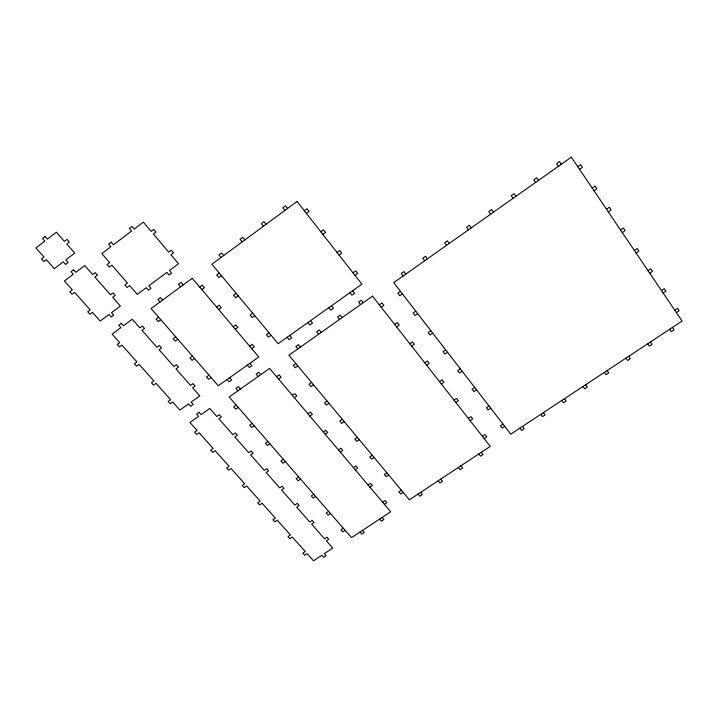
<?xml version="1.0" encoding="UTF-8"?>
<svg xmlns="http://www.w3.org/2000/svg" width="718" height="718" viewBox="0 0 718 718"><rect width="100%" height="100%" fill="white"/><g stroke="black" fill="none" stroke-linecap="round" stroke-linejoin="round"><path stroke-width="1.08" d="M158.642 317.221L156.093 319.088L158.247 321.556L160.787 319.689M199.703 287.074L202.288 285.172L204.415 287.694L201.83 289.587M219.331 273.163L216.719 275.075L218.837 277.615L221.449 275.703M304.324 210.76L307.035 208.776L309.099 211.424L306.398 213.408M175.695 336.823L173.155 338.672L175.273 341.095L177.804 339.255M216.594 307.071L219.178 305.186L221.27 307.672L218.694 309.548M236.15 293.339L233.547 295.224L235.639 297.728L238.232 295.834M320.802 231.761L323.495 229.805L325.532 232.408L322.84 234.364M192.496 356.146L189.974 357.968L192.056 360.355L194.578 358.542M233.251 326.771L235.818 324.913L237.882 327.363L235.316 329.212M252.718 313.219L250.133 315.076L252.189 317.544L254.773 315.678M337.029 252.449L339.713 250.519L341.723 253.086L339.04 255.016M209.055 375.182L206.542 376.977L208.597 379.337L211.11 377.542M249.658 346.184L252.215 344.353L254.253 346.767L251.686 348.589M269.053 332.802L266.468 334.642L268.496 337.074L271.072 335.234M353.023 272.831L355.688 270.919L357.672 273.45L354.997 275.353M236.213 405.087L233.718 406.846L235.719 409.143L238.223 407.393M276.574 376.672L279.123 374.877L281.106 377.228L278.557 379.023M295.843 363.559L293.285 365.363L295.26 367.733L297.826 365.929M379.292 304.818L381.94 302.951L383.879 305.419L381.222 307.286M400.491 291.382L397.826 293.258L399.746 295.744L402.421 293.868M577.739 166.666L580.611 164.646L582.433 167.348L579.561 169.358M252.162 423.432L249.676 425.164L251.65 427.434L254.145 425.702M292.37 395.367L294.901 393.599L296.857 395.923L294.326 397.691M311.567 382.425L309.009 384.202L310.957 386.544L313.515 384.767M394.667 324.437L397.314 322.588L399.217 325.021L396.578 326.861M415.776 311.163L413.11 313.021L415.013 315.471L417.67 313.622M592.224 188.089L595.078 186.097L596.873 188.762L594.019 190.746M267.886 441.516L265.409 443.23L267.356 445.474L269.842 443.76M307.941 413.801L310.463 412.06L312.393 414.349L309.871 416.09M327.058 401.021L324.518 402.78L326.439 405.087L328.979 403.328M409.825 343.76L412.455 341.939L414.331 344.344L411.701 346.157M430.836 330.666L428.188 332.497L430.055 334.911L432.703 333.08M606.486 209.198L609.331 207.233L611.099 209.853L608.254 211.819M283.395 459.349L280.926 461.046L282.847 463.254L285.315 461.557M323.288 431.985L325.81 430.253L327.713 432.514L325.2 434.237M342.333 419.357L339.802 421.089L341.696 423.36L344.227 421.628M424.76 362.814L427.381 361.019L429.238 363.389L426.618 365.175M445.681 349.881L443.042 351.694L444.882 354.073L447.52 352.269M620.54 229.993L623.377 228.055L625.118 230.631L622.282 232.569M298.688 476.94L296.229 478.61L298.123 480.791L300.582 479.121M338.429 449.908L340.933 448.203L342.809 450.428L340.305 452.125M357.393 437.433L354.871 439.147L356.738 441.39L359.26 439.676M439.488 381.599L442.1 379.822L443.921 382.156L441.319 383.924M460.31 368.828L457.68 370.614L459.502 372.956L462.123 371.179M634.389 250.483L637.207 248.563L638.921 251.112L636.103 253.023M313.766 494.28L311.316 495.941L313.192 498.086L315.642 496.434M353.364 467.58L355.859 465.892L357.708 468.091L355.213 469.769M372.247 455.257L369.734 456.953L371.574 459.161L374.087 457.474M454.009 400.114L456.603 398.364L458.407 400.662L455.813 402.412M474.733 387.505L472.121 389.264L473.907 391.579L476.528 389.82M648.031 270.668L650.84 268.774L652.527 271.278L649.727 273.172M328.647 511.395L326.205 513.029L328.045 515.147L330.486 513.514M368.083 485.009L370.569 483.349L372.4 485.512L369.914 487.172M386.894 472.839L384.39 474.517L386.212 476.689L388.707 475.02M468.324 418.37L470.909 416.637L472.686 418.908L470.102 420.64M488.958 405.912L486.346 407.653L488.114 409.933L490.717 408.201M661.475 290.557L664.267 288.69L665.936 291.158L663.145 293.025M343.321 528.277L340.888 529.893L342.71 531.984L345.143 530.369M382.604 502.205L385.081 500.563L386.885 502.699L384.408 504.341M401.344 490.179L398.849 491.839L400.644 493.984L403.13 492.333M482.442 436.373L485.018 434.668L486.768 436.903L484.192 438.608M502.977 424.069L500.383 425.792L502.124 428.036L504.718 426.321M674.732 310.158L677.505 308.318L679.147 310.75L676.374 312.59M162.6 300.079L160.437 297.584L157.879 299.469L160.033 301.964M229.598 377.722L231.627 380.082L229.105 381.868L227.076 379.517M237.954 390.763L235.935 388.429L238.448 386.652L240.467 388.985M360.005 532.038L361.809 534.12L364.25 532.514L362.446 530.423M258.157 376.483L256.146 374.132L258.686 372.337L260.688 374.697M379.598 519.096L381.393 521.205L383.852 519.581L382.057 517.472M180.586 286.814L178.441 284.292L181.026 282.389L183.171 284.911M247.315 365.13L249.343 367.508L251.883 365.695L249.864 363.326M300.483 347.036L298.491 344.631L295.915 346.453L297.907 348.858M420.604 492.422L422.372 494.567L419.877 496.21L418.1 494.074M223.684 255.545L221.557 252.969L218.927 254.908L221.063 257.484M289.74 335.45L291.741 337.873L289.157 339.704L287.155 337.289M318.613 334.22L316.629 331.797L319.232 329.957L321.215 332.389M438.159 480.827L439.919 482.99L442.441 481.329L440.672 479.157M242.145 241.939L240.027 239.345L242.675 237.389L244.793 239.983M307.905 322.535L309.898 324.976L312.51 323.127L310.517 320.686M263.416 226.26L261.316 223.63L263.982 221.656L266.091 224.285M328.835 307.663L330.819 310.131L333.448 308.264L331.465 305.796M342.118 317.607L340.152 315.157L337.532 317.015L339.497 319.465M460.911 465.794L462.661 467.983L460.13 469.653L458.371 467.472M287.577 208.444L285.486 205.797L282.784 207.789L284.884 210.437M352.601 290.772L354.575 293.267L351.928 295.152L349.953 292.657M360.562 304.576L358.605 302.107L361.253 300.232L363.209 302.709M478.753 454.009L480.495 456.217L483.052 454.53L481.311 452.322M403.13 275.999L401.2 273.477L403.893 271.575L405.823 274.096M519.859 428.179L521.582 430.423L524.176 428.709L522.462 426.456M427.452 258.821L425.532 256.272L422.812 258.193L424.733 260.733M543.355 412.662L545.061 414.932L542.44 416.655L540.735 414.394M446.533 245.341L444.621 242.774L447.359 240.835L449.271 243.411M561.781 400.5L563.477 402.789L566.116 401.039L564.42 398.75M468.522 229.814L466.619 227.211L469.384 225.255L471.277 227.857M582.998 386.49L584.685 388.797L587.351 387.038L585.664 384.731M493.481 212.178L491.606 209.548L488.814 211.523L490.699 214.143M607.087 370.587L608.756 372.92L606.073 374.688L604.403 372.364M515.883 196.346L514.016 193.698L511.207 195.682L513.074 198.339M628.69 356.325L630.35 358.686L627.64 360.472L625.979 358.12M535.655 182.39L533.788 179.715L536.633 177.705L538.491 180.389M647.735 343.751L649.386 346.13L652.115 344.326L650.472 341.947M558.433 166.298L556.585 163.596L559.448 161.568L561.288 164.278M669.679 329.266L671.312 331.662L674.067 329.849L672.434 327.444M45.072 236.509L42.515 238.484L44.83 241.104L35.9 247.97L44.004 257.053L41.465 259.001L43.771 261.576L46.311 259.638L54.353 268.64L63.256 261.864L65.535 264.439L68.084 262.501L65.805 259.925L74.753 253.113L66.747 244.012L69.314 242.047L67.016 239.435L64.449 241.401L56.372 232.228L47.397 239.13L45.072 236.509M73.577 269.78L71.028 271.709L73.299 274.258L64.414 280.989L72.33 289.848L69.808 291.759L72.06 294.272L74.582 292.37L90.235 309.898L87.713 311.783L89.938 314.26L92.451 312.384L100.188 321.045L109.01 314.502L111.2 316.97L113.731 315.103L111.532 312.626L120.391 306.039L112.69 297.288L115.23 295.394L113.022 292.881L110.482 294.784L94.893 277.076L97.451 275.156L95.207 272.607L92.658 274.536L84.769 265.579L75.839 272.337L73.577 269.78M111.173 242.199L108.589 244.165L110.832 246.759L101.812 253.589L109.666 262.617L107.099 264.556L109.333 267.114L111.9 265.184L127.427 283.027L124.869 284.929L127.068 287.46L129.626 285.549L137.3 294.371L146.257 287.721L148.438 290.234L151.004 288.331L148.823 285.809L166.863 272.418L169.035 274.967L171.62 273.046L169.448 270.498L178.531 263.757L170.929 254.764L173.532 252.817L171.351 250.232L168.748 252.18L153.356 233.978L155.968 232.013L153.751 229.392L151.139 231.358L143.349 222.149L134.203 229.078L131.959 226.448L129.357 228.423L131.591 231.052L113.417 244.802L111.173 242.199M121.252 323.324L118.73 325.182L120.911 327.641L112.116 334.13L119.727 342.657L117.222 344.496L119.385 346.92L121.889 345.08L136.932 361.935L134.437 363.748L136.573 366.135L139.068 364.322L153.903 380.935L151.417 382.73L153.517 385.081L156.003 383.295L170.624 399.666L168.147 401.434L170.22 403.758L172.697 401.99L179.922 410.086L188.592 403.911L190.647 406.226L193.133 404.467L191.078 402.152L199.792 395.95L192.595 387.774L195.09 385.988L193.025 383.645L190.53 385.431L175.973 368.899L178.486 367.095L176.395 364.708L173.882 366.521L159.118 349.747L161.631 347.916L159.513 345.502L156.991 347.332L142.002 330.316L144.533 328.458L142.379 326.008L139.848 327.866L132.274 319.259L123.433 325.784L121.252 323.324M192.227 278.234L151.103 308.56L218.272 385.772L258.776 356.981L192.227 278.234M297.037 201.471L211.891 264.242L278.126 343.698L361.908 284.157L297.037 201.471M199.03 412.311L196.552 414.062L198.59 416.359L189.938 422.48L197.055 430.45L194.596 432.182L196.624 434.444L199.083 432.712L213.165 448.481L210.715 450.195L212.716 452.421L215.167 450.716L229.051 466.26L226.601 467.948L228.575 470.155L231.016 468.468L244.712 483.797L242.28 485.467L244.219 487.639L246.651 485.969L260.158 501.092L257.735 502.744L259.647 504.88L262.07 503.237L275.398 518.145L272.975 519.778L274.868 521.887L277.283 520.263L290.422 534.973L288.017 536.588L289.884 538.671L292.289 537.064L305.249 551.577L302.852 553.165L304.692 555.22L307.089 553.632L313.506 560.812L321.906 555.265L323.728 557.321L326.125 555.732L324.312 553.677L332.739 548.103L326.358 540.851L328.781 539.254L326.95 537.172L324.527 538.778L311.63 524.131L314.053 522.507L312.204 520.397L309.772 522.022L296.696 507.177L299.137 505.535L297.252 503.39L294.811 505.041L281.555 489.99L284.005 488.321L282.102 486.158L279.652 487.818L266.207 472.561L268.667 470.873L266.728 468.675L264.278 470.362L250.645 454.889L253.113 453.184L251.147 450.958L248.688 452.663L234.867 436.975L237.335 435.243L235.351 432.99L232.874 434.713L218.855 418.8L221.341 417.05L219.331 414.762L216.845 416.512L209.755 408.461L201.067 414.609L199.03 412.311M269.591 368.406L229.168 396.973L351.488 537.665L390.691 511.772L269.591 368.406M372.489 296.148L288.896 355.222L409.377 499.827L490.295 446.39L372.489 296.148M571.331 157.188L393.733 282.632L510.776 434.166L682.1 321.063L571.331 157.188"/></g></svg>
